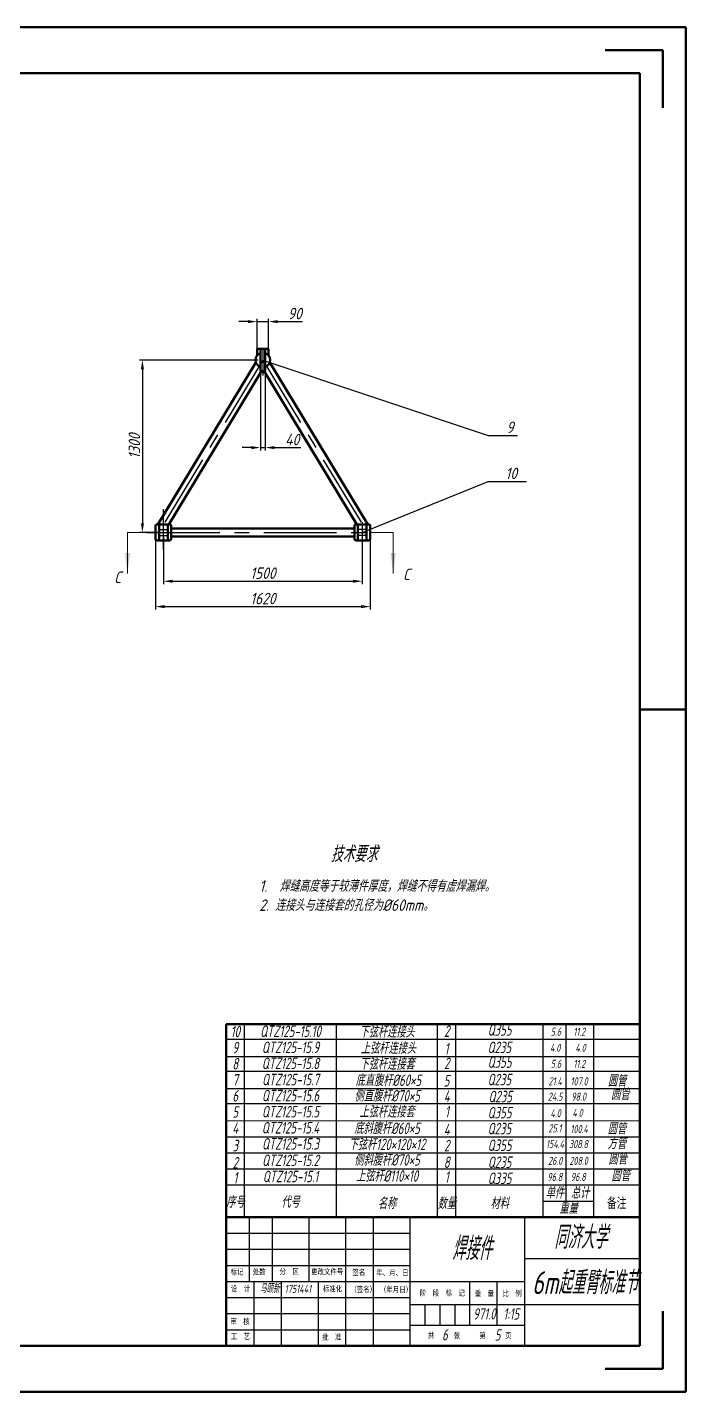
# Model space of a CAD drawing. Header units: millimetres. Extents: x 7933 to 8774, y 1335 to 1929.
# Drawn here: x 8488 to 8774, y 1335 to 1929 of the extents above; entities that cross this region are included whole.
import ezdxf
from ezdxf import colors
from ezdxf.entities.mleader import LeaderData, LeaderLine
from ezdxf.math import Vec2, Vec3

# ---------------------------------------------------------------- set-up
doc = ezdxf.new("R2010")
doc.units = ezdxf.units.MM
doc.linetypes.add('ACAD_ISO02W100', pattern=[15, 12, -3])
doc.linetypes.add('CENTER', pattern=[50.8, 31.75, -6.35, 6.35, -6.35])
for name, color, linetype, lineweight in [('中心线层', 1, 'CENTER', 25), ('尺寸线层', 3, 'Continuous', 18), ('总内框线', 7, 'Continuous', 50), ('标注层', 3, 'Continuous', 25), ('粗实线', 7, 'Continuous', 50), ('细实线', 7, 'Continuous', 25), ('虚线层', 4, 'ACAD_ISO02W100', 25)]:
    doc.layers.add(name, color=color, linetype=linetype, lineweight=lineweight)
doc.styles.add('5号字', font='gbeitc.shx', dxfattribs={"height": 5, "bigfont": 'gbcbig.shx'})
doc.styles.get("Standard").update_dxf_attribs({"font": 'txt', "bigfont": 'gbcbig.shx'})
doc.styles.add('陈杰（2）', font='gbeitc.shx', dxfattribs={"width": 0.8, "bigfont": 'gbcbig.shx'})
doc.dimstyles.new('ISO-25', dxfattribs={"dimtxt": 2.5, "dimasz": 2.5, "dimexe": 1.25, "dimexo": 0.625, "dimtad": 1, "dimtxsty": 'Standard', "dimcen": 2.5, "dimadec": 0, "dimazin": 0, "dimtfac": 1, "dimtmove": 0, "dimatfit": 3, "dimfxl": 1, "dimarcsym": 0})

# ---------------------------------------------------------------- blocks, each defined once
blk = doc.blocks.new('*D9')
at = {"layer": 'Defpoints', "color": 0, "transparency": 16777216}
for p in [(8547.08, 1708.78), (8633.67, 1708.78), (8633.67, 1687.52)]:
    blk.add_point(p, dxfattribs=at)
at = {"layer": '标注层', "color": 0, "lineweight": -2, "transparency": 16777216}
for p, q in [((8547.08, 1706.78), (8547.08, 1686.27)), ((8633.67, 1706.78), (8633.67, 1686.27)), ((8551.08, 1687.52), (8629.67, 1687.52))]:
    blk.add_line(p, q, dxfattribs=at)
at = {"layer": '标注层', "color": 0, "transparency": 16777216}
for points in [[(8551.08, 1688.18), (8551.08, 1686.85), (8547.08, 1687.52)], [(8629.67, 1688.18), (8629.67, 1686.85), (8633.67, 1687.52)]]:
    blk.add_solid(points, dxfattribs=at)
at = {"layer": '标注层', "color": 0, "transparency": 16777216, "insert": (8590.37, 1691.02), "char_height": 5, "attachment_point": 5, "style": '5号字'}
blk.add_mtext('1500', dxfattribs=at)
blk = doc.blocks.new('*D10')
at = {"layer": 'Defpoints', "color": 0, "transparency": 16777216}
for p in [(8590.37, 1783.82), (8537.97, 1708.78), (8547.08, 1708.78)]:
    blk.add_point(p, dxfattribs=at)
at = {"layer": '标注层', "color": 0, "lineweight": -2, "transparency": 16777216}
for p, q in [((8588.37, 1783.82), (8536.72, 1783.82)), ((8537.97, 1779.82), (8537.97, 1712.78)), ((8545.08, 1708.78), (8536.72, 1708.78))]:
    blk.add_line(p, q, dxfattribs=at)
at = {"layer": '标注层', "color": 0, "transparency": 16777216}
for points in [[(8537.3, 1779.82), (8538.63, 1779.82), (8537.97, 1783.82)], [(8537.3, 1712.78), (8538.63, 1712.78), (8537.97, 1708.78)]]:
    blk.add_solid(points, dxfattribs=at)
at = {"layer": '标注层', "color": 0, "transparency": 16777216, "insert": (8534.47, 1746.3), "char_height": 5, "attachment_point": 5, "rotation": 90, "style": '5号字'}
blk.add_mtext('1300', dxfattribs=at)
blk = doc.blocks.new('*D47')
at = {"layer": 'Defpoints', "color": 0, "transparency": 16777216}
for p in [(8543.62, 1708.78), (8637.13, 1708.78), (8637.13, 1676.48)]:
    blk.add_point(p, dxfattribs=at)
at = {"layer": '标注层', "color": 0, "lineweight": -2, "transparency": 16777216}
for p, q in [((8543.62, 1706.78), (8543.62, 1675.23)), ((8637.13, 1706.78), (8637.13, 1675.23)), ((8547.62, 1676.48), (8633.13, 1676.48))]:
    blk.add_line(p, q, dxfattribs=at)
at = {"layer": '标注层', "color": 0, "transparency": 16777216}
for points in [[(8547.62, 1677.14), (8547.62, 1675.81), (8543.62, 1676.48)], [(8633.13, 1677.14), (8633.13, 1675.81), (8637.13, 1676.48)]]:
    blk.add_solid(points, dxfattribs=at)
at = {"layer": '标注层', "color": 0, "transparency": 16777216, "insert": (8590.37, 1679.98), "char_height": 5, "attachment_point": 5, "style": '5号字'}
blk.add_mtext('1620', dxfattribs=at)
blk = doc.blocks.new('*D48')
at = {"layer": 'Defpoints', "color": 0, "transparency": 16777216}
for p in [(8589.31, 1786.81), (8591.44, 1785.28), (8591.44, 1745.69)]:
    blk.add_point(p, dxfattribs=at)
at = {"layer": '标注层', "color": 0, "lineweight": -2, "transparency": 16777216}
for p, q in [((8589.31, 1784.81), (8589.31, 1744.44)), ((8591.44, 1783.28), (8591.44, 1744.44)), ((8585.31, 1745.69), (8581.31, 1745.69)), ((8589.31, 1745.69), (8591.44, 1745.69)), ((8595.44, 1745.69), (8606.86, 1745.69))]:
    blk.add_line(p, q, dxfattribs=at)
at = {"layer": '标注层', "color": 0, "transparency": 16777216}
for points in [[(8585.31, 1746.35), (8585.31, 1745.02), (8589.31, 1745.69)], [(8595.44, 1746.35), (8595.44, 1745.02), (8591.44, 1745.69)]]:
    blk.add_solid(points, dxfattribs=at)
at = {"layer": '标注层', "color": 0, "transparency": 16777216, "insert": (8603.15, 1749.19), "char_height": 5, "attachment_point": 5, "style": '5号字'}
blk.add_mtext('40 ', dxfattribs=at)
blk = doc.blocks.new('_None')
blk = doc.blocks.new('*D58')
at = {"layer": 'Defpoints', "color": 0, "transparency": 16777216}
for p in [(8592.88, 1800.55), (8587.86, 1786.62), (8592.88, 1785.77)]:
    blk.add_point(p, dxfattribs=at)
at = {"layer": '标注层', "color": 0, "lineweight": -2, "transparency": 16777216}
for p, q in [((8583.86, 1800.55), (8579.86, 1800.55)), ((8587.86, 1788.62), (8587.86, 1801.8)), ((8587.86, 1800.55), (8592.88, 1800.55)), ((8592.88, 1787.77), (8592.88, 1801.8)), ((8596.88, 1800.55), (8607.68, 1800.55))]:
    blk.add_line(p, q, dxfattribs=at)
at = {"layer": '标注层', "color": 0, "transparency": 16777216}
for points in [[(8583.86, 1801.21), (8583.86, 1799.88), (8587.86, 1800.55)], [(8596.88, 1801.21), (8596.88, 1799.88), (8592.88, 1800.55)]]:
    blk.add_solid(points, dxfattribs=at)
at = {"layer": '标注层', "color": 0, "transparency": 16777216, "insert": (8604.28, 1804.05), "char_height": 5, "attachment_point": 5, "style": '5号字'}
blk.add_mtext('90', dxfattribs=at)

msp = doc.modelspace()

# ---------------------------------------------------------------- hatches: boundary and pattern name
at = {"layer": '尺寸线层', "linetype": 'Continuous', "lineweight": 18}
for points in [[(8531.481, 1690.825), (8532.604, 1699.802), (8530.359, 1699.802)], [(8647.106, 1690.825), (8648.228, 1699.802), (8645.983, 1699.802)]]:
    msp.add_hatch(color=0, dxfattribs=at).paths.add_polyline_path(points, flags=0)

# ---------------------------------------------------------------- linework, layer by layer
at = {"color": 0}
for p, q in [((8584.403, 1410.682), (8584.403, 1382.682)), ((8594.403, 1410.682), (8594.403, 1382.682)), ((8610.403, 1410.682), (8610.403, 1382.682)), ((8626.403, 1410.682), (8626.403, 1382.682)), ((8638.403, 1410.682), (8638.403, 1354.682)), ((8654.403, 1410.682), (8654.403, 1354.682)), ((8704.403, 1354.682), (8704.403, 1410.682)), ((8754.403, 1410.682), (8754.403, 1354.682)), ((8574.403, 1403.682), (8654.403, 1403.682)), ((8574.403, 1396.682), (8654.403, 1396.682)), ((8704.403, 1392.682), (8754.403, 1392.682)), ((8574.403, 1389.682), (8654.403, 1389.682)), ((8574.403, 1382.682), (8704.403, 1382.682)), ((8586.403, 1382.682), (8586.403, 1354.682)), ((8598.403, 1382.682), (8598.403, 1354.682)), ((8614.403, 1382.682), (8614.403, 1354.682)), ((8626.403, 1382.682), (8626.403, 1354.682)), ((8680.403, 1363.682), (8680.403, 1382.682)), ((8692.403, 1363.682), (8692.403, 1382.682)), ((8574.403, 1375.682), (8654.403, 1375.682)), ((8654.403, 1372.682), (8704.403, 1372.682)), ((8660.903, 1372.682), (8660.903, 1363.682)), ((8667.403, 1372.682), (8667.403, 1363.682)), ((8673.903, 1372.682), (8673.903, 1363.682)), ((8704.403, 1372.682), (8754.403, 1372.682)), ((8574.403, 1368.682), (8654.403, 1368.682)), ((8574.403, 1361.682), (8654.403, 1361.682)), ((8654.403, 1363.682), (8704.403, 1363.682)), ((8754.403, 1354.682), (8574.403, 1354.682))]:
    msp.add_line(p, q, dxfattribs=at)
at = {"layer": '中心线层', "color": 0}
for p, q in [((8590.374, 1788.563), (8590.374, 1777.116)), ((8590.374, 1783.821), (8547.081, 1712.243)), ((8590.374, 1783.821), (8633.667, 1712.243)), ((8547.081, 1701.221), (8547.081, 1718.863)), ((8633.667, 1713.305), (8633.667, 1700.841)), ((8539.946, 1708.78), (8640.964, 1708.78))]:
    msp.add_line(p, q, dxfattribs=at)
at = {"layer": '尺寸线层', "color": 0, "linetype": 'Continuous'}
for p, q in [((8541.456, 1708.78), (8531.481, 1708.78)), ((8647.106, 1708.78), (8637.131, 1708.78))]:
    msp.add_line(p, q, dxfattribs=at)
at = {"layer": '尺寸线层', "color": 0, "linetype": 'Continuous', "lineweight": 18}
for p, q in [((8531.481, 1708.78), (8531.481, 1690.825)), ((8647.106, 1708.78), (8647.106, 1690.825))]:
    msp.add_line(p, q, dxfattribs=at)
at = {"layer": '总内框线', "color": 0}
for p, q in [((8774.403, 1928.682), (7933.403, 1928.682)), ((8774.403, 1334.682), (8774.403, 1928.682)), ((8764.403, 1918.682), (8739.403, 1918.682)), ((8764.403, 1918.682), (8764.403, 1893.682)), ((8754.403, 1908.682), (7968.403, 1908.682)), ((8754.403, 1354.682), (8754.403, 1908.682)), ((8754.403, 1631.682), (8774.403, 1631.682)), ((8574.405, 1494.682), (8754.405, 1494.678)), ((8574.403, 1410.682), (8754.403, 1410.682)), ((8574.403, 1354.682), (8574.403, 1410.682)), ((8764.403, 1344.682), (8764.403, 1369.682)), ((7968.403, 1354.682), (8754.403, 1354.682)), ((8764.403, 1344.682), (8739.403, 1344.682)), ((7933.403, 1334.682), (8774.403, 1334.682))]:
    msp.add_line(p, q, dxfattribs=at)
at = {"layer": '粗实线', "color": 0}
for p, q in [((8592.884, 1788.661), (8587.865, 1788.661)), ((8587.865, 1788.661), (8587.865, 1785.765)), ((8589.31, 1788.661), (8589.307, 1778.979)), ((8590.374, 1788.661), (8589.31, 1788.661)), ((8590.374, 1788.661), (8591.439, 1788.661)), ((8591.439, 1788.661), (8591.441, 1778.979)), ((8592.884, 1785.765), (8592.884, 1788.661)), ((8589.307, 1778.979), (8591.441, 1778.98)), ((8545.197, 1705.316), (8545.197, 1712.243)), ((8548.966, 1705.316), (8548.966, 1712.243)), ((8631.783, 1705.316), (8631.783, 1712.243)), ((8635.552, 1705.316), (8635.552, 1712.243)), ((8574.403, 1410.682), (8574.405, 1494.682))]:
    msp.add_line(p, q, dxfattribs=at)
at = {"layer": '粗实线', "color": 0, "linetype": 'ByBlock', "lineweight": 50}
for p, q in [((8587.378, 1782.771), (8544.72, 1712.243)), ((8636.028, 1712.243), (8593.37, 1782.771)), ((8549.442, 1712.243), (8589.807, 1778.979)), ((8590.941, 1778.98), (8631.306, 1712.243)), ((8543.618, 1705.976), (8543.618, 1711.583)), ((8549.885, 1712.243), (8544.278, 1712.243)), ((8550.545, 1705.976), (8550.545, 1711.583)), ((8630.204, 1705.976), (8630.204, 1711.583)), ((8630.863, 1712.243), (8636.471, 1712.243)), ((8637.131, 1705.976), (8637.131, 1711.583)), ((8549.885, 1705.316), (8544.278, 1705.316)), ((8630.204, 1710.511), (8550.545, 1710.511)), ((8550.545, 1707.048), (8630.204, 1707.048)), ((8630.863, 1705.316), (8636.471, 1705.316))]:
    msp.add_line(p, q, dxfattribs=at)
at = {"layer": '粗实线', "color": 0}
for start, end in [(109.600239, 250.371059), (289.628941, 70.399761)]:
    msp.add_arc((8590.374, 1783.821), 3.175, start, end, dxfattribs=at)
at = {"layer": '粗实线', "color": 0, "linetype": 'ByBlock', "lineweight": 50}
for centre, start, end in [((8544.278, 1711.583), 90, 180), ((8549.885, 1711.583), 0, 90), ((8630.863, 1711.583), 90, 180), ((8636.471, 1711.583), 0, 90), ((8544.278, 1705.976), 180, 270), ((8549.885, 1705.976), 270, 0), ((8630.863, 1705.976), 180, 270), ((8636.471, 1705.976), 270, 0)]:
    msp.add_arc(centre, 0.66, start, end, dxfattribs=at)
at = {"layer": '细实线', "color": 0}
for p, q in [((8582.403, 1410.682), (8582.405, 1494.682)), ((8622.403, 1410.682), (8622.405, 1494.681)), ((8666.403, 1410.682), (8666.405, 1494.68)), ((8674.403, 1410.682), (8674.402, 1494.68)), ((8712.403, 1410.682), (8712.405, 1494.679)), ((8722.403, 1417.679), (8722.405, 1494.679)), ((8734.403, 1410.682), (8734.405, 1494.678)), ((8574.405, 1488.17), (8754.405, 1488.166)), ((8574.405, 1480.682), (8754.405, 1480.678)), ((8574.405, 1474.17), (8754.405, 1474.166)), ((8574.404, 1466.682), (8754.404, 1466.678)), ((8574.404, 1460.17), (8754.404, 1460.166)), ((8574.404, 1452.682), (8754.404, 1452.678)), ((8574.403, 1445.682), (8754.403, 1445.678)), ((8574.403, 1438.682), (8754.403, 1438.678)), ((8574.403, 1431.682), (8754.403, 1431.678)), ((8574.403, 1424.682), (8754.403, 1424.678)), ((8712.403, 1417.679), (8734.403, 1417.678))]:
    msp.add_line(p, q, dxfattribs=at)
at = {"layer": '虚线层', "color": 0}
for p, q in [((8545.197, 1710.078), (8548.966, 1710.078)), ((8545.197, 1707.481), (8548.966, 1707.481)), ((8635.552, 1710.078), (8631.783, 1710.078)), ((8635.552, 1707.481), (8631.783, 1707.481))]:
    msp.add_line(p, q, dxfattribs=at)

# ---------------------------------------------------------------- texts
at = {"color": 0, "width": 93.01929, "attachment_point": 1, "style": '陈杰（2）'}
for s, insert, char_height in [('同济大学', (8717.2, 1406.923), 10), ('焊接件', (8672.724, 1402.047), 10), ('{\\fSimSun|b0|i0|c134|p2;标记}', (8576.358, 1388.123), 2.5), ('{\\fSimSun|b0|i0|c134|p2;处数}', (8585.979, 1388.138), 2.5), ('{\\fSimSun|b0|i0|c134|p2;分\u3000区}', (8597.64, 1388.262), 2.5), ('{\\fSimSun|b0|i0|c134|p2;更改文件号}', (8611.375, 1388.207), 2.5), ('{\\fSimSun|b0|i0|c134|p2;签名}', (8629.359, 1387.949), 2.5), ('{\\fSimSun|b0|i0|c134|p2;年、月、日}', (8639.754, 1387.755), 2.5), ('6m起重臂标准节', (8707.582, 1387.154), 10), ('{\\fSimSun|b0|i0|c134|p2;设\u3000计}', (8576.417, 1380.782), 2.5), ('马颐新', (8589.12, 1381.195), 3.5), ('{\\fSimSun|b0|i0|c134|p2;标准化}', (8616.491, 1380.767), 2.5), ('{\\fSimSun|b0|i0|c134|p2;（签名）}', (8628.458, 1380.519), 2.5), ('{\\fSimSun|b0|i0|c134|p2;（年月日）}', (8641.326, 1380.42), 2.5), ('{\\fSimSun|b0|i0|c134|p2;阶\u3000段\u3000标\u3000记}', (8658.707, 1378.935), 2.5), ('{\\fSimSun|b0|i0|c134|p2;重\u3000量}', (8682.59, 1378.706), 2.5), ('{\\fSimSun|b0|i0|c134|p2;比\u3000例}', (8694.642, 1378.776), 2.5), ('{\\fSimSun|b0|i0|c134|p2;审\u3000核}', (8576.213, 1366.513), 2.5), ('{\\fSimSun|b0|i0|c134|p2;工\u3000艺}', (8576.417, 1360.027), 2.5), ('{\\fSimSun|b0|i0|c134|p2;共\u3000\u3000\u3000张\u3000\u3000\u3000第\u3000\u3000\u3000页}', (8662.2, 1360.41), 2.5), ('{\\fSimSun|b0|i0|c134|p2;批\u3000准}', (8616.185, 1359.709), 2.5)]:
    msp.add_mtext(s, dxfattribs=dict(at, insert=insert, char_height=char_height))
at = {"layer": '尺寸线层', "color": 0, "linetype": 'Continuous', "lineweight": 18, "char_height": 5, "width": 3.75231, "attachment_point": 7, "line_spacing_factor": 1.15057, "style": '5号字'}
for insert in [(8651.357, 1687.998), (8525.637, 1686.749)]:
    msp.add_mtext('{\\T1.01;C}', dxfattribs=dict(at, insert=insert))
at = {"layer": '标注层', "color": 0, "attachment_point": 1}
for s, width, gutter_width, insert, char_height, style in [('技术要求', 53.91977, 35, (8619.957, 1572.294), 7, '5号字'), ('1751441', 12, 17.5, (8599.899, 1381.194), 3.5, '陈杰（2）'), ('971.0', 12, 17.5, (8681.913, 1371.003), 4.9, '陈杰（2）'), ('1:15', 12, 17.5, (8695.039, 1370.969), 4.9, '陈杰（2）'), ('6', 12, 17.5, (8668.395, 1361.926), 4.9, '陈杰（2）'), ('5', 12, 17.5, (8691.318, 1361.831), 4.9, '陈杰（2）')]:
    msp.add_mtext_dynamic_manual_height_columns(s, width=width, gutter_width=gutter_width, heights=[0], dxfattribs=dict(at, insert=insert, char_height=char_height, style=style))
at = {"layer": '标注层', "color": 0, "insert": (8588.821, 1557.349), "char_height": 5, "width": 1462.82411, "attachment_point": 1, "style": '5号字'}
msp.add_mtext('\\A1;1.  焊缝高度等于较薄件厚度，焊缝不得有虚焊漏焊。\\P2. 连接头与连接套的孔径为%%C60mm。', dxfattribs=at)
at = {"layer": '细实线', "color": 0, "attachment_point": 1, "style": '陈杰（2）'}
for s, width, insert, char_height in [('\\pxqc;10', 7.99951, (8574.372, 1493.986), 5), ('\\pxqc;QTZ125-15.10', 44, (8580.416, 1494.109), 5), ('\\pxqc;下弦杆连接头', 44, (8622.403, 1493.869), 5), ('\\pxqc;2', 8, (8666.402, 1494.156), 5), ('\\pxqc;Q355', 38, (8674.405, 1494.68), 5), ('\\pxqc;5.6', 8, (8713.917, 1493.183), 3.5), ('\\pxqc;11.2', 8, (8724.123, 1493.169), 3.5), ('\\pxqc;9', 7.99951, (8574.372, 1486.968), 5), ('\\pxqc;QTZ125-15.9', 44, (8580.416, 1487.091), 5), ('\\pxqc;上弦杆连接头', 44, (8622.977, 1486.774), 5), ('\\pxqc;1', 8, (8666.303, 1486.55), 5), ('\\pxqc;Q235', 38, (8674.306, 1487.073), 5), ('\\pxqc;4.0', 8, (8713.604, 1486.142), 3.5), ('\\pxqc;4.0', 8, (8724.638, 1486.142), 3.5), ('\\pxqc;8', 7.99951, (8574.372, 1479.986), 5), ('\\pxqc;QTZ125-15.8', 44, (8580.416, 1480.109), 5), ('\\pxqc;下弦杆连接套', 44, (8622.403, 1479.869), 5), ('\\pxqc;2', 8, (8666.402, 1480.156), 5), ('\\pxqc;Q355', 38, (8674.405, 1480.68), 5), ('\\pxqc;5.6', 8, (8713.916, 1479.183), 3.5), ('\\pxqc;11.2', 8, (8724.122, 1479.169), 3.5), ('\\pxqc;底直腹杆%%C60×5', 44, (8622.976, 1472.774), 5), ('\\pxqc;7', 7.99951, (8574.372, 1472.968), 5), ('\\pxqc;QTZ125-15.7', 44, (8580.416, 1473.091), 5), ('\\pxqc;5', 8, (8666.303, 1472.55), 5), ('\\pxqc;Q235', 38, (8674.306, 1473.073), 5), ('\\pxqc;21.4', 7.61802, (8713.817, 1471.576), 3.5), ('\\pxqc;107.0', 8, (8724.023, 1471.563), 3.5), ('\\pxqc;圆管', 44, (8722.505, 1472.533), 5), ('圆管', 44, (8741.889, 1466.678), 5), ('\\pxqc;6', 7.99951, (8574.372, 1465.986), 5), ('\\pxqc;QTZ125-15.6', 44, (8580.416, 1466.109), 5), ('\\pxqc;侧直腹杆%%C70×5', 44, (8622.479, 1466.007), 5), ('\\pxqc;4', 8, (8666.404, 1465.84), 5), ('\\pxqc;Q235', 38, (8674.683, 1465.681), 5), ('\\pxqc;24.5', 8, (8713.587, 1464.874), 3.5), ('\\pxqc;98.0', 8, (8723.793, 1464.861), 3.5), ('\\pxqc;5', 7.99951, (8574.372, 1458.968), 5), ('\\pxqc;QTZ125-15.5', 44, (8580.415, 1459.091), 5), ('\\pxqc;上弦杆连接套', 44, (8622.404, 1459.049), 5), ('\\pxqc;1', 8, (8666.504, 1459.079), 5), ('\\pxqc;Q355', 38, (8674.404, 1458.66), 5), ('\\pxqc;4.0', 8, (8713.781, 1457.652), 3.5), ('\\pxqc;4.0', 8, (8723.335, 1457.843), 3.5), ('\\pxqc;4', 7.99951, (8574.371, 1451.968), 5), ('\\pxqc;QTZ125-15.4', 44, (8580.415, 1452.091), 5), ('\\pxqc;底斜腹杆%%C60×5', 44, (8622.402, 1451.851), 5), ('\\pxqc;4', 8, (8666.401, 1451.336), 5), ('\\pxqc;Q235', 37.99984, (8674.326, 1451.724), 5), ('\\pxqc;25.1', 8, (8713.512, 1451.107), 3.5), ('\\pxqc;100.4', 8, (8724.034, 1450.794), 3.5), ('\\pxqc;圆管', 44, (8722.404, 1451.682), 5), ('\\pxqc;3', 7.99951, (8574.403, 1444.327), 5), ('\\pxqc;QTZ125-15.3', 44, (8580.415, 1445.091), 5), ('\\pxqc;下弦杆120×120×12', 44, (8622.402, 1444.851), 5), ('\\pxqc;2', 8, (8666.401, 1444.336), 5), ('\\pxqc;Q355', 38, (8674.401, 1444.478), 5), ('\\pxqc;154.4', 8, (8713.527, 1444.245), 3.5), ('\\pxqc;308.8', 8, (8723.733, 1444.232), 3.5), ('\\pxqc;方管', 44, (8722.404, 1445.275), 5), ('\\pxqc;QTZ125-15.2', 44, (8580.414, 1437.904), 5), ('\\pxqc;侧斜腹杆%%C70×5', 44, (8622.401, 1438.09), 5), ('\\pxqc;圆管', 44, (8722.762, 1438.554), 5), ('\\pxqc;2', 7.99967, (8574.403, 1436.863), 5), ('\\pxqc;上弦杆%%C110×10', 44, (8622.401, 1431.121), 5), ('\\pxqc;8', 8, (8666.401, 1437.085), 5), ('\\pxqc;Q235', 37.99984, (8674.401, 1437.085), 5), ('\\pxqc;26.0', 8, (8713.587, 1436.944), 3.5), ('\\pxqc;208.0', 8, (8723.793, 1436.931), 3.5), ('圆管', 44, (8742.047, 1431.204), 5), ('\\pxqc;1', 7.99984, (8574.403, 1430.242), 5), ('\\pxqc;QTZ125-15.1', 44, (8580.413, 1430.878), 5), ('\\pxqc;1', 7.99984, (8666.402, 1430.643), 5), ('\\pxqc;Q335', 37.99984, (8674.401, 1430.085), 5), ('\\pxqc;96.8', 7.99984, (8713.425, 1429.947), 3.5), ('\\pxqc;96.8', 7.99984, (8723.631, 1429.934), 3.5), ('\\pxqc;序号', 8, (8574.403, 1419.783), 5), ('\\pxqc;代号', 40, (8582.403, 1419.783), 5), ('\\pxqc;名称', 44, (8622.403, 1419.202), 5), ('\\pxqc;数量', 7.99967, (8666.403, 1419.202), 5), ('\\pxqc;材料', 37.99967, (8674.403, 1419.202), 5), ('\\pxqc;单件', 10, (8712.403, 1423.762), 5), ('\\pxqc;总计', 11.99984, (8722.403, 1423.762), 5), ('\\pxqc;重量', 21.99984, (8712.357, 1417.144), 5)]:
    msp.add_mtext_dynamic_manual_height_columns(s, width=width, gutter_width=17.5, heights=[0], dxfattribs=dict(at, insert=insert, char_height=char_height))
at = {"layer": '细实线', "color": 0, "insert": (8734.403, 1419.206), "char_height": 5, "attachment_point": 1}
msp.add_mtext_dynamic_manual_height_columns('\\pxqc;备注', width=19.99984, gutter_width=17.5, heights=[0], dxfattribs=at)

# ---------------------------------------------------------------- dimensions: what is measured, and where the dimension line sits
at = {"layer": '标注层', "color": 0}
for base, p1, p2, text, picture, middle in [((8592.884, 1800.547), (8587.865, 1786.621), (8592.884, 1785.765), '90', '*D58', (8604.279, 1804.047)), ((8637.131, 1676.475), (8543.618, 1708.78), (8637.131, 1708.78), '1620', '*D47', (8590.374, 1679.975))]:
    dim = msp.add_linear_dim(base=base, p1=p1, p2=p2, text=text, dimstyle='ISO-25', override={"dimtxt": 15, "dimasz": 4, "dimexo": 2, "dimgap": 1, "dimdsep": 46, "dimtxsty": '5号字'}, dxfattribs=at)
    dim.commit()
    dim.dimension.update_dxf_attribs({"geometry": picture, "text_midpoint": middle})
dim = msp.add_linear_dim(base=(8537.967, 1708.78), p1=(8590.374, 1783.821), p2=(8547.081, 1708.78), angle=90, text='1300', dimstyle='ISO-25', override={"dimtxt": 15, "dimasz": 4, "dimexo": 2, "dimgap": 1, "dimdsep": 46, "dimtxsty": '5号字'}, dxfattribs=at)
dim.commit()
dim.dimension.update_dxf_attribs({"geometry": '*D10', "text_midpoint": (8537.967, 1746.3), "dimtype": 160})
for base, p1, p2, text, picture, middle in [((8591.44, 1745.688), (8589.309, 1786.811), (8591.44, 1785.279), '40 ', '*D48', (8603.148, 1745.688)), ((8633.667, 1687.518), (8547.081, 1708.78), (8633.667, 1708.78), '1500', '*D9', (8590.374, 1687.518))]:
    dim = msp.add_linear_dim(base=base, p1=p1, p2=p2, text=text, dimstyle='ISO-25', override={"dimtxt": 15, "dimasz": 4, "dimexo": 2, "dimgap": 1, "dimdsep": 46, "dimtxsty": '5号字'}, dxfattribs=at)
    dim.commit()
    dim.dimension.update_dxf_attribs({"geometry": picture, "text_midpoint": middle, "dimtype": 160})

# ---------------------------------------------------------------- leaders
ml = msp.add_multileader_mtext('Standard', dxfattribs=at)
ml.set_content('9', style='5号字')
ml.set_leader_properties()
ml.set_arrow_properties(name='NONE')
ml.build(insert=Vec2(0, 0))
ml.multileader.update_dxf_attribs({"text_left_attachment_type": 6, "text_right_attachment_type": 6, "dogleg_length": 0.36, "arrow_head_size": 7.977})
ctx = ml.context
ctx.base_point, ctx.char_height, ctx.arrow_head_size, ctx.landing_gap_size, ctx.plane_origin = Vec3(8697.432, 1751.018), 5, 7.977, 0, Vec3(9383.949, 1878.572)
ctx.left_attachment, ctx.right_attachment, ctx.text_align_type = 6, 6, 2
notes = []
notes.append((ctx, [(1, (1, 1, 0), (8688.418, 1751.018), (1, 0), 9.014, [(0, [(8590.374, 1783.821)], 0, [])])]))
ctx.mtext.insert, ctx.mtext.alignment, ctx.mtext.flow_direction = Vec3(8699.515, 1757.018), 3, 5
ml = msp.add_multileader_mtext('Standard', dxfattribs=at)
ml.set_content('10', style='5号字')
ml.set_leader_properties()
ml.set_arrow_properties(name='NONE')
ml.build(insert=Vec2(0, 0))
ml.multileader.update_dxf_attribs({"text_left_attachment_type": 6, "text_right_attachment_type": 6, "dogleg_length": 0.36, "arrow_head_size": 7.977})
ctx = ml.context
ctx.base_point, ctx.char_height, ctx.arrow_head_size, ctx.landing_gap_size, ctx.plane_origin = Vec3(8697.432, 1730.953), 5, 7.977, 0, Vec3(9404.216, 1791.825)
ctx.left_attachment, ctx.right_attachment, ctx.text_align_type = 6, 6, 2
notes.append((ctx, [(1, (1, 1, 0), (8688.418, 1730.953), (1, 0), 9.014, [(0, [(8633.667, 1708.78)], 0, [])])]))
ctx.mtext.insert, ctx.mtext.alignment, ctx.mtext.flow_direction = Vec3(8700.973, 1736.953), 3, 5
for ctx, leaders in notes:
    for number, flags, end, landing, length, lines in leaders:
        leader = LeaderData()
        leader.index, (leader.has_last_leader_line, leader.has_dogleg_vector, leader.attachment_direction) = number, flags
        leader.last_leader_point, leader.dogleg_vector, leader.dogleg_length = Vec3(end), Vec3(landing), length
        for number, points, colour, breaks in lines:
            line = LeaderLine()
            line.index, line.vertices, line.color, line.breaks = number, Vec3.list(points), colors.encode_raw_color(colour), breaks
            leader.lines.append(line)
        ctx.leaders.append(leader)

doc.saveas('drawing.dxf')
